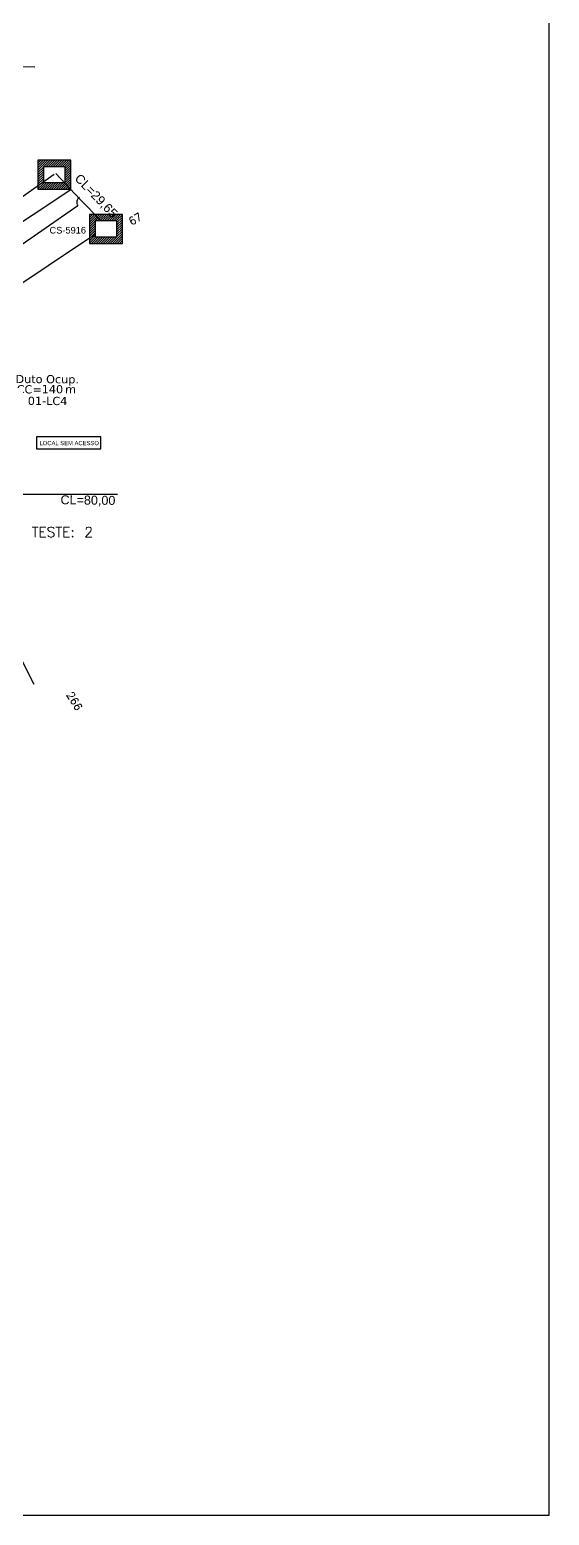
# Model space of a CAD drawing. Extents: x -89 to 1767, y 705 to 1299.
# Drawn here: x 611.7 to 749.2, y 705 to 1098.2 of the extents above; entities that cross this region are included whole.
import ezdxf
from ezdxf.enums import TextEntityAlignment as Align

# ---------------------------------------------------------------- set-up
doc = ezdxf.new("R2010")
doc.units = 0
for name, color, linetype in [('10.0-Cartográfico', 252, 'Continuous'), ('10.1-Caixas Subterrâneas', 5, 'Continuous'), ('CAP a instalar', 1, 'Continuous'), ('label_cabos', 7, 'Continuous'), ('Meio Fio', 7, 'Continuous'), ('METRAGEM', 92, 'Continuous'), ('MUB', 252, 'Continuous')]:
    doc.layers.add(name, color=color, linetype=linetype)
doc.layers.add("20.0-LEGENDA DOS CDO'S", color=1, linetype='Continuous', lineweight=0)
doc.styles.add('ARIAL', font='arial.ttf')
doc.styles.add('ROMANS', font='romans')
doc.styles.add('siredit', font='verdana.ttf')
doc.dimstyles.new('CC', dxfattribs={"dimtxt": 1, "dimasz": 2, "dimexe": 0.18, "dimexo": 0.0625, "dimgap": 0.09, "dimtad": 0, "dimdec": 0, "dimrnd": 1, "dimzin": 0, "dimdsep": 46, "dimtxsty": 'siredit', "dimblk": 'NONE', "dimcen": 0, "dimse1": 1, "dimse2": 1, "dimsd1": 1, "dimsd2": 1, "dimclrt": 7, "dimadec": 0, "dimazin": 0, "dimtfac": 1, "dimtdec": 0, "dimtofl": 0, "dimtmove": 0, "dimatfit": 3, "dimfxl": 0, "dimtolj": 1, "dimtzin": 0, "dimarcsym": 0})

# ---------------------------------------------------------------- blocks, each defined once
blk = doc.blocks.new('*X65')
at = {"color": 0, "linetype": 'Continuous'}
for p, q in [((-1.25, 0.34099), (-0.49099, 1.1)), ((-1.25, 0.517767), (-0.667767, 1.1)), ((-1.25, 0.694544), (-0.844544, 1.1)), ((-1.25, 0.87132), (-1.02132, 1.1)), ((-1.25, 1.048097), (-1.198097, 1.1)), ((-1.25, 0.164214), (-0.8035, 0.610714)), ((-1.25, -0.012563), (-0.8035, 0.433937)), ((-1.25, -0.18934), (-0.8035, 0.25716)), ((-1.25, -0.366117), (-0.8035, 0.080383)), ((-0.789214, 0.625), (-0.314214, 1.1)), ((-0.612437, 0.625), (-0.137437, 1.1)), ((-0.43566, 0.625), (0.03934, 1.1)), ((-0.258883, 0.625), (0.216117, 1.1)), ((-0.082107, 0.625), (0.392893, 1.1)), ((0.09467, 0.625), (0.56967, 1.1)), ((0.271447, 0.625), (0.746447, 1.1)), ((0.448223, 0.625), (0.923223, 1.1)), ((0.625, 0.625), (1.1, 1.1)), ((0.801777, 0.625), (1.25, 1.073223)), ((0.8035, 0.449947), (1.25, 0.896447)), ((0.8035, 0.27317), (1.25, 0.71967)), ((0.8035, 0.096393), (1.25, 0.542893)), ((0.8035, -0.080383), (1.25, 0.366117)), ((0.8035, -0.25716), (1.25, 0.18934)), ((0.8035, -0.433937), (1.25, 0.012563)), ((-1.25, -0.542893), (-0.8035, -0.096393)), ((-1.25, -0.71967), (-0.8035, -0.27317)), ((-1.25, -0.896447), (-0.8035, -0.449947)), ((-1.25, -1.073223), (-0.801777, -0.625)), ((-1.1, -1.1), (-0.625, -0.625)), ((-0.923223, -1.1), (-0.448223, -0.625)), ((-0.746447, -1.1), (-0.271447, -0.625)), ((-0.56967, -1.1), (-0.09467, -0.625)), ((-0.392893, -1.1), (0.082107, -0.625)), ((-0.216117, -1.1), (0.258883, -0.625)), ((-0.03934, -1.1), (0.43566, -0.625)), ((0.137437, -1.1), (0.612437, -0.625)), ((0.314214, -1.1), (0.789214, -0.625)), ((0.49099, -1.1), (1.25, -0.34099)), ((0.667767, -1.1), (1.25, -0.517767)), ((0.8035, -0.610714), (1.25, -0.164214)), ((0.844544, -1.1), (1.25, -0.694544)), ((1.02132, -1.1), (1.25, -0.87132)), ((1.198097, -1.1), (1.25, -1.048097))]:
    blk.add_line(p, q, dxfattribs=at)
blk = doc.blocks.new('MANHOLE_MQ')
at = {"color": 0, "linetype": 'Continuous'}
for p, q in [((0.00000623, 0.00000569), (-0.00000627, 0.00000569)), ((-0.00000627, 0.00000569), (-0.00000627, -0.00000531)), ((0.00000623, -0.00000531), (0.00000623, 0.00000569)), ((-0.00000404, 0.00000331), (0.00000399, 0.00000331)), ((-0.00000404, -0.00000294), (-0.00000404, 0.00000331)), ((0.00000399, 0.00000331), (0.00000399, -0.00000294)), ((-0.00000627, -0.00000531), (0.00000623, -0.00000531)), ((0.00000399, -0.00000294), (-0.00000404, -0.00000294)), ((0.00000399, -0.00000294), (0.00000399, -0.00000294))]:
    blk.add_line(p, q, dxfattribs=at)
at = {"color": 0, "linetype": 'Continuous', "xscale": 5e-06, "yscale": 5e-06, "zscale": 1e-05}
blk.add_blockref('*X65', (-0.00000002, 0.00000019), dxfattribs=at)
blk = doc.blocks.new('Teste  FTTH')
at = {"color": 0, "lineweight": 0, "style": 'ROMANS'}
for tag, p in [('TESTE', (-2.302, -0.29)), ('QTDE', (0.212, -0.29))]:
    blk.add_attdef(tag, p, '', height=0.48, dxfattribs=at)
for tag, p, flags in [('FID', (-2.227, -1.253), 1), ('FATOR', (-2.227, -2.028), 3), ('ID_ATIVIDADE', (-2.227, -2.716), 3)]:
    blk.add_attdef(tag, p, '', height=0.48, dxfattribs=dict(at, flags=flags))
blk = doc.blocks.new('_None')
blk = doc.blocks.new('Inst CB DT OCUP CFOA-SM-ASU-120-S-12')
at = {"layer": 'label_cabos', "color": 0, "style": 'siredit'}
for tag, flags, p in [('ID_ATIVIDADE', 3, (1.31, 2.67)), ('FATOR', 1, (11.56, 2.55))]:
    blk.add_attdef(tag, text='', height=1, rotation=359.69, dxfattribs=dict(at, flags=flags)).set_placement(p, align=Align.MIDDLE_CENTER)
for tag, p in [('TIPO_CABO', (1.26, 0)), ('DESTINO_CABO', (3.13, 1.26)), ('CABO', (4.69, -0.05)), ('/', (7.71, -0.05)), ('LANCE', (10.91, 0)), ('TIPO_CABO', (13.11, 1.24)), ('UND', (15.96, 0)), ('FID', (13.15, -1.41))]:
    blk.add_attdef(tag, text='', height=1, rotation=359.69, dxfattribs=at).set_placement(p, align=Align.MIDDLE_CENTER)
blk.add_attdef('QTDE', (12.43, -0.47), '', height=1, rotation=359.69, dxfattribs=at)

msp = doc.modelspace()

# ---------------------------------------------------------------- linework, layer by layer
msp.add_lwpolyline([(-89.32, 705.02), (749.25, 705.02), (749.25, 1299.02), (-89.32, 1299.02), (-89.32, 705.02)])
at = {"layer": '10.0-Cartográfico'}
for points in [[(572.66, 1022.84), (622.61, 1055.91)], [(629.13, 1044.06), (578.67, 1010.34), (577.91, 1009.76), (577.2, 1009.15), (576.6, 1008.42), (576.08, 1007.67), (575.63, 1006.89), (575.27, 1006.03), (575.03, 1005.17), (574.86, 1004.27), (574.81, 1003.39), (574.85, 1002.5), (575.01, 1001.61), (575.24, 1000.72), (577.61, 996.38)], [(581.8, 986.92), (604.45, 941.63), (612.8, 924.99)]]:
    msp.add_lwpolyline(points, dxfattribs=at)
at = {"layer": 'CAP a instalar', "color": 251, "ltscale": 5}
for points in [[(618.19, 1059.83), (545.94, 1008.95)], [(618.68, 1060.17), (625, 1053.3)], [(626.42, 1053.74), (626.42, 1053.74)], [(624.5, 1051.58), (555.42, 1003.64)], [(625, 1053.3), (630.77, 1047.55)]]:
    msp.add_lwpolyline(points, dxfattribs=at)
at = {"layer": 'CAP a instalar', "color": 7, "ltscale": 5}
msp.add_lwpolyline([(635.02, 975.22), (607.1, 975.22), (543.36, 1007.63)], dxfattribs=at)
at = {"layer": 'CAP a instalar', "color": 251, "ltscale": 5}
msp.add_arc((625.81, 1052.49), 1.6, 122.9187, 214.7583, dxfattribs=at)
at = {"layer": 'Meio Fio', "color": 3}
msp.add_lwpolyline([(630.59, 990.45), (613.55, 990.45), (613.55, 987.3), (630.59, 987.3)], close=True, dxfattribs=at)

# ---------------------------------------------------------------- block references
at = {"layer": '10.1-Caixas Subterrâneas', "color": 30, "xscale": 699519.7541103048, "yscale": 699519.7541103048, "zscale": 699519.7541103048, "rotation": 180.0000000000632}
for p in [(618.24, 1059.94), (631.92, 1045.61)]:
    msp.add_blockref('MANHOLE_MQ', p, dxfattribs=at)
at = {"layer": "20.0-LEGENDA DOS CDO'S", "lineweight": 0, "xscale": 5.557142857142829, "yscale": 5.557142857142829, "zscale": 5.557142857142829, "rotation": 0.004078562105398156}
msp.add_blockref('Teste  FTTH', (625.03, 965.52), dxfattribs=at).add_auto_attribs({'TESTE': 'TESTE:', 'QTDE': '2'})
at = {"layer": 'label_cabos', "color": 0, "lineweight": 0}
ref = msp.add_blockref('Inst CB DT OCUP CFOA-SM-ASU-120-S-12', (587.98, 1003.02), dxfattribs=dict(at, xscale=2.166616672915886, yscale=2.166616672915886, zscale=2.166616672915886))
ref.add_attrib('DESTINO_CABO', 'BOT-21127', dxfattribs={"color": 0, "height": 2.167, "rotation": 359.69, "style": 'siredit'}).set_placement((594.77, 1005.75), align=Align.MIDDLE_CENTER)
ref.add_attrib('CABO', '12FO', dxfattribs={"color": 0, "height": 2.167, "rotation": 359.69, "style": 'siredit'}).set_placement((598.13, 1002.9), align=Align.MIDDLE_CENTER)
ref.add_attrib('TIPO_CABO', 'Duto Ocup.', dxfattribs={"color": 0, "height": 2.167, "rotation": 359.69, "style": 'siredit'}).set_placement((616.38, 1005.71), align=Align.MIDDLE_CENTER)
ref.add_attrib('/', '/', dxfattribs={"color": 0, "height": 2.17, "rotation": 359.69, "style": 'siredit'}).set_placement((604.69, 1002.9), align=Align.MIDDLE_CENTER)
ref.add_attrib('TIPO_CABO', 'ASU - ', dxfattribs={"color": 0, "height": 2.167, "rotation": 359.69, "style": 'siredit'}).set_placement((590.72, 1003.01), align=Align.MIDDLE_CENTER)
ref.add_attrib('FID', '01-LC4', dxfattribs={"color": 0, "height": 2.167, "rotation": 359.69, "style": 'siredit'}).set_placement((616.47, 999.95), align=Align.MIDDLE_CENTER)
ref.add_attrib('LANCE', 'CC=', dxfattribs={"color": 0, "height": 2.167, "rotation": 359.69, "style": 'siredit'}).set_placement((611.62, 1003.02), align=Align.MIDDLE_CENTER)
ref.add_attrib('QTDE', '140', (614.91, 1001.99), dxfattribs={"color": 0, "height": 2.167, "rotation": 359.69, "style": 'siredit'})
ref.add_attrib('UND', 'm', dxfattribs={"color": 0, "height": 2.17, "rotation": 359.69, "style": 'siredit'}).set_placement((622.57, 1003.02), align=Align.MIDDLE_CENTER)

# ---------------------------------------------------------------- texts
at = {"color": 3, "insert": (614.34, 989.34), "char_height": 1.1064, "width": 54.2695, "attachment_point": 1, "style": 'ARIAL'}
msp.add_mtext('LOCAL SEM ACESSO', dxfattribs=at)
at = {"layer": '10.1-Caixas Subterrâneas', "color": 30, "style": 'ARIAL'}
msp.add_text('CS-5916', height=1.75, dxfattribs=at).set_placement((616.99, 1044.25))
at = {"layer": 'METRAGEM', "style": 'ARIAL'}
for tag, rotation, p in [('CL=29,65', 313.8401, (628.49, 1053.43)), ('CL=80,00', 359.2601, (627.14, 972.51))]:
    msp.add_attdef(tag, text='(XX/YY)', height=2.381, rotation=rotation, dxfattribs=at).set_placement(p, align=Align.CENTER)
at = {"layer": 'MUB', "style": 'ROMANS'}
for s, rotation, p in [('67', 29.6883, (638.7, 1046.35)), ('266', 300.9994, (621.39, 922.23))]:
    msp.add_text(s, height=2.025, rotation=rotation, dxfattribs=at).set_placement(p)

# ---------------------------------------------------------------- leaders
at = {"layer": 'label_cabos'}
msp.add_leader([(600.18, 1088.44), (613.1, 1088.4)], dimstyle='CC', override={"dimasz": 1, "dimgap": 0.09, "dimtad": 0}, dxfattribs=at)

doc.saveas('drawing.dxf')
